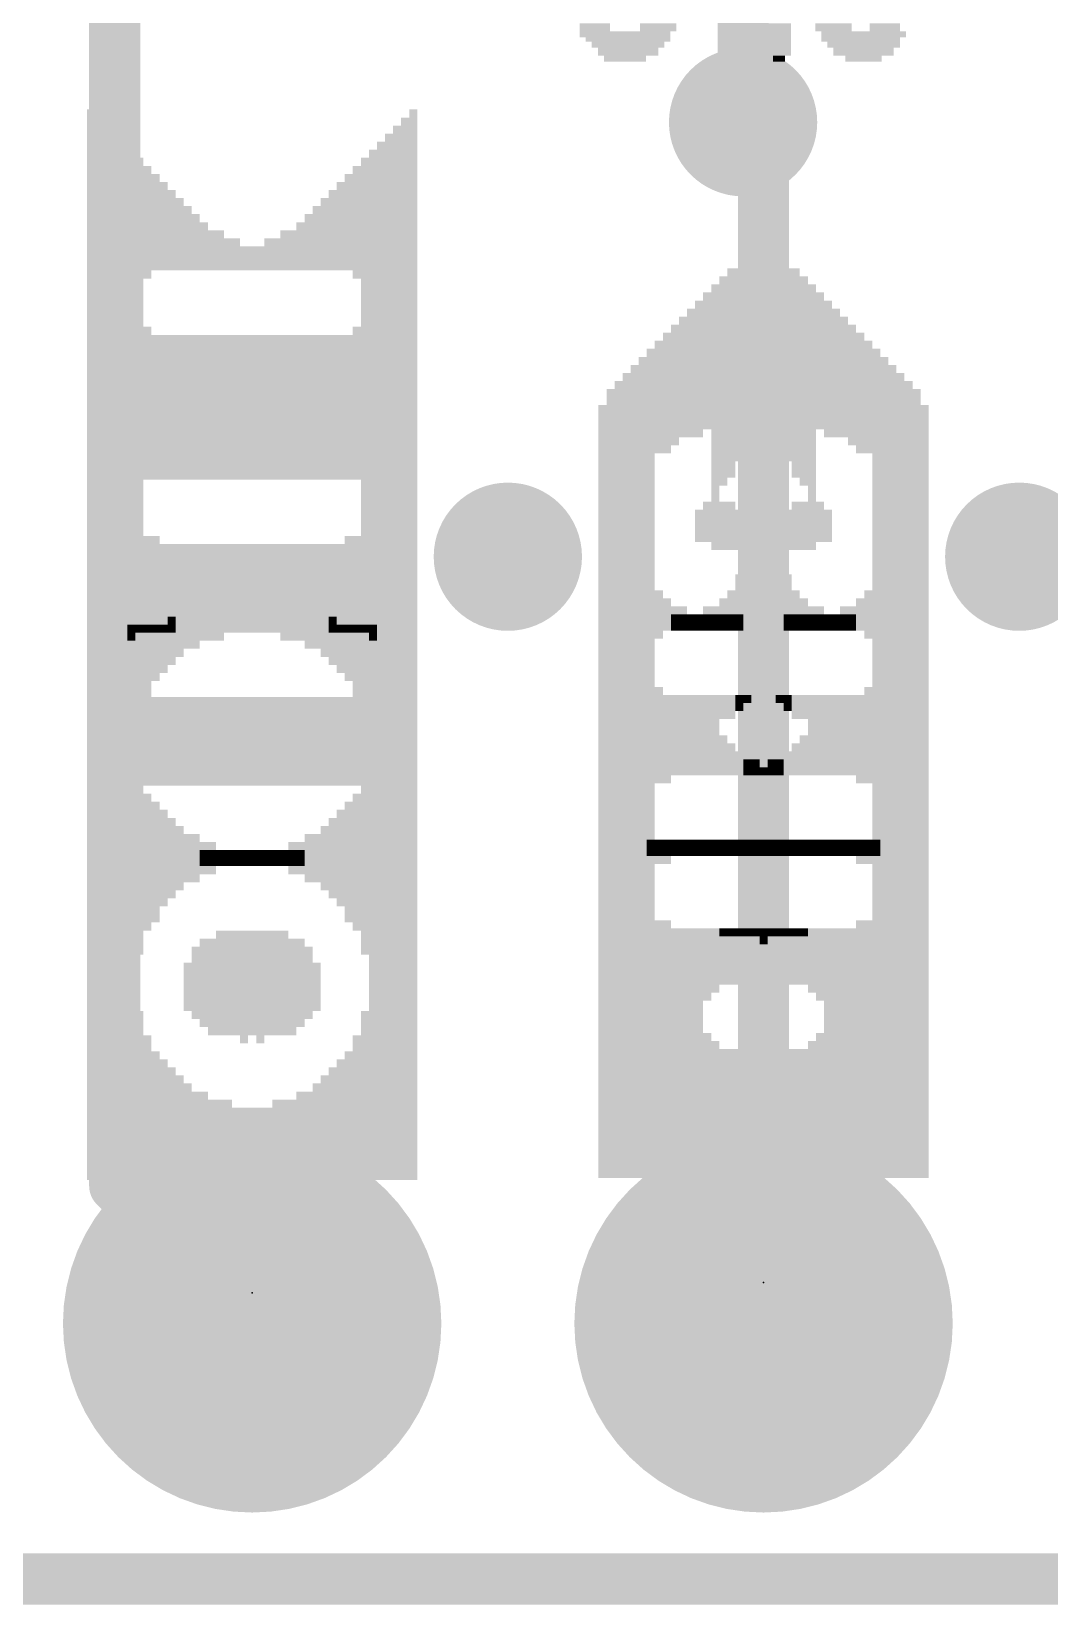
# Model space of a CAD drawing. Extents: x -29.2 to 57.4, y -10.7 to 25.5.
# Drawn here: x 12.87 to 17.93, y -0.13 to 7.69 of the extents above; entities that cross this region are included whole.
import ezdxf

# ---------------------------------------------------------------- set-up
doc = ezdxf.new("R2010")
doc.units = 0
for name, color, linetype in [('1', 12, 'CONTINUOUS'), ('16', 132, 'CONTINUOUS'), ('17', 110, 'CONTINUOUS'), ('18', 110, 'CONTINUOUS'), ('20', 31, 'CONTINUOUS'), ('21', 253, 'CONTINUOUS'), ('22', 253, 'CONTINUOUS'), ('23', 53, 'CONTINUOUS'), ('24', 53, 'CONTINUOUS'), ('51', 253, 'CONTINUOUS')]:
    doc.layers.add(name, color=color, linetype=linetype)

# ---------------------------------------------------------------- blocks, each defined once
blk = doc.blocks.new('RECT')
blk.add_solid([(-0.5, -0.5), (0.5, -0.5), (-0.5, 0.5), (0.5, 0.5)])
blk = doc.blocks.new('ROUNDP')
at = {"const_width": 0.5}
blk.add_lwpolyline([(0, -0.25, 1), (0, 0.25, 1), (0, -0.25)], format="xyb", dxfattribs=at)
blk = doc.blocks.new('ROUNDV')
at = {"const_width": 0.5}
blk.add_lwpolyline([(0, -0.25, 1), (0, 0.25, 1), (0, -0.25)], format="xyb", dxfattribs=at)

msp = doc.modelspace()

# ---------------------------------------------------------------- linework, layer by layer
at = {"layer": '1', "const_width": 0.254}
for points in [[(16.4084, 8.421), (16.4084, 7.239)], [(16.4084, 7.239), (16.51, 7.1374)], [(16.51, 7.1374), (16.51, 1.27)], [(0, 0), (22.86, 0)]]:
    msp.add_lwpolyline(points, dxfattribs=at)
at = {"layer": '1', "const_width": 0.127}
for points in [[(16.4533, 7.2839, 1), (16.3635, 7.1941)], [(16.3449, 7.239, 1), (16.4719, 7.239)], [(16.5735, 7.1374, 1), (16.4465, 7.1374)], [(16.4651, 7.0925, 1), (16.5549, 7.1823)], [(16.4465, 1.27, 1), (16.5735, 1.27)]]:
    msp.add_lwpolyline(points, format="xyb", dxfattribs=at)
at = {"layer": '16', "const_width": 0.254}
for points in [[(13.2874, 12.2461), (13.2874, 1.9526)], [(16.4084, 9.1186), (16.4084, 7.239)], [(13.2874, 1.9526), (13.97, 1.27)], [(0, 0), (22.86, 0)]]:
    msp.add_lwpolyline(points, dxfattribs=at)
at = {"layer": '16', "const_width": 0.127}
for points in [[(16.3449, 7.239, 1), (16.4719, 7.239)], [(13.3323, 1.9975, 1), (13.2425, 1.9077)], [(13.2239, 1.9526, 1), (13.3509, 1.9526)], [(13.9251, 1.2251, 1), (14.0149, 1.3149)]]:
    msp.add_lwpolyline(points, format="xyb", dxfattribs=at)
at = {"layer": '20', "const_width": 0.2032}
msp.add_lwpolyline([(0, 0), (22.86, 0)], dxfattribs=at)
at = {"layer": '23'}
for p in [(13.97, 1.4224), (16.51, 1.4732)]:
    msp.add_point(p, dxfattribs=at)
at = {"layer": '24'}
for p in [(13.97, 1.4224), (16.51, 1.4732)]:
    msp.add_point(p, dxfattribs=at)

# ---------------------------------------------------------------- block references
at = {"layer": '17', "xscale": 1.8796, "yscale": 1.8796, "rotation": 90}
for p in [(13.97, 1.27), (13.97, 1.27), (16.51, 1.27), (16.51, 1.27)]:
    msp.add_blockref('ROUNDP', p, dxfattribs=at)
at = {"layer": '18', "xscale": 0.7366, "yscale": 0.7366}
for p in [(16.4084, 7.239), (16.4084, 7.239), (15.24, 5.08), (15.24, 5.08), (17.78, 5.08), (17.78, 5.08)]:
    msp.add_blockref('ROUNDV', p, dxfattribs=at)
at = {"layer": '21', "yscale": 0.04, "rotation": 90}
for p, xscale in [((13.17, 4.6424), 5.32), ((14.77, 4.6424), 5.32), ((13.21, 4.6224), 5.28), ((13.25, 4.6024), 5.24), ((14.69, 4.6024), 5.24), ((14.73, 4.6224), 5.28), ((13.29, 4.5824), 5.2), ((13.33, 6.7824), 0.72), ((14.61, 4.5624), 5.16), ((14.65, 4.5824), 5.2), ((13.37, 6.8024), 0.6), ((13.41, 6.7824), 0.56), ((14.53, 5.6624), 2.8), ((14.57, 4.5424), 5.12), ((13.45, 6.7624), 0.52), ((13.49, 6.7424), 0.48), ((14.45, 6.7424), 0.48), ((14.49, 6.7424), 0.56), ((13.53, 6.7224), 0.44), ((13.57, 6.7024), 0.4), ((14.37, 6.7024), 0.4), ((14.41, 6.7224), 0.44), ((13.61, 6.6824), 0.36), ((13.65, 6.6624), 0.32), ((14.29, 6.6624), 0.32), ((14.33, 6.6824), 0.36), ((13.69, 6.6424), 0.28), ((13.73, 6.6224), 0.24), ((14.21, 6.6224), 0.24), ((14.25, 6.6424), 0.28), ((13.77, 6.6024), 0.2), ((13.81, 6.6024), 0.2), ((13.85, 6.5824), 0.16), ((13.89, 6.5824), 0.16), ((14.05, 6.5824), 0.16), ((14.09, 6.5824), 0.16), ((14.13, 6.6024), 0.2), ((14.17, 6.6024), 0.2), ((13.93, 6.5624), 0.12), ((13.97, 6.5624), 0.12), ((14.01, 6.5624), 0.12), ((16.35, 6.1132), 0.8), ((16.39, 6.0932), 0.84), ((16.43, 6.1132), 0.88), ((16.47, 6.1132), 0.88), ((16.51, 6.0932), 0.92), ((16.55, 6.0732), 0.96), ((16.59, 6.0732), 0.96), ((16.63, 6.0332), 0.96), ((16.67, 5.9932), 1.04), ((16.27, 6.0732), 0.72), ((16.31, 6.0932), 0.76), ((16.71, 5.9532), 1.04), ((16.75, 5.8932), 1.08), ((16.19, 6.0132), 0.68), ((16.23, 6.0532), 0.68), ((16.79, 6.0532), 0.68), ((16.83, 6.0532), 0.6), ((13.33, 6.0624), 0.48), ((16.11, 5.9732), 0.6), ((16.15, 5.9932), 0.64), ((16.87, 6.0332), 0.56), ((16.91, 6.0132), 0.52), ((13.37, 6.0624), 0.32), ((13.41, 6.0424), 0.28), ((13.89, 5.8224), 0.72), ((13.93, 5.8224), 0.72), ((13.97, 5.8224), 0.72), ((14.01, 5.8224), 0.72), ((14.05, 5.8224), 0.72), ((14.09, 5.8224), 0.72), ((14.13, 5.8224), 0.72), ((14.17, 5.8224), 0.72), ((14.21, 5.8224), 0.72), ((14.25, 5.8224), 0.72), ((14.29, 5.8224), 0.72), ((14.33, 5.8224), 0.72), ((14.37, 5.8224), 0.72), ((14.41, 5.8224), 0.72), ((14.45, 5.8224), 0.72), ((14.49, 5.8424), 0.76), ((16.03, 5.8932), 0.6), ((16.07, 5.9332), 0.6), ((16.95, 5.9932), 0.48), ((16.99, 5.9732), 0.44), ((13.45, 6.0224), 0.24), ((13.49, 6.0024), 0.2), ((15.95, 5.8332), 0.56), ((15.99, 5.8732), 0.56), ((17.03, 5.9332), 0.44), ((17.07, 4.0532), 4.12), ((13.53, 5.9824), 0.16), ((13.57, 5.9424), 0.16), ((15.87, 5.7132), 0.64), ((15.91, 5.7732), 0.6), ((17.11, 4.0332), 4.08), ((17.15, 4.0132), 4.04), ((13.61, 5.7224), 0.52), ((13.65, 5.7024), 0.48), ((13.81, 5.7024), 0.48), ((13.85, 5.7224), 0.52), ((15.79, 3.9732), 3.96), ((15.83, 3.9932), 4), ((17.19, 3.9932), 4), ((17.23, 3.9732), 3.96), ((13.69, 5.6824), 0.44), ((13.73, 5.6824), 0.44), ((13.77, 5.6824), 0.44), ((15.75, 3.9532), 3.92), ((17.27, 3.9532), 3.92), ((15.71, 3.9132), 3.84), ((17.31, 3.9132), 3.84), ((16.23, 5.2532), 0.2), ((16.27, 5.2332), 0.24), ((16.31, 5.2332), 0.24), ((16.35, 5.2332), 0.24), ((16.19, 5.2332), 0.16), ((16.39, 5.2132), 0.2), ((16.43, 5.1732), 0.2), ((14.45, 4.8224), 0.72), ((14.49, 4.7824), 0.8), ((16.47, 4.9732), 0.52), ((16.51, 4.9532), 0.48), ((13.61, 4.9224), 0.44), ((13.65, 4.9224), 0.44), ((13.69, 4.9224), 0.44), ((13.73, 4.9224), 0.44), ((13.77, 4.9224), 0.44), ((13.81, 4.9224), 0.44), ((13.85, 4.9224), 0.44), ((13.89, 4.9224), 0.44), ((13.93, 4.9224), 0.44), ((13.97, 4.9224), 0.44), ((14.01, 4.9224), 0.44), ((14.05, 4.9224), 0.44), ((14.09, 4.9224), 0.44), ((14.13, 4.9024), 0.48), ((14.17, 4.9024), 0.48), ((14.21, 4.9024), 0.48), ((14.25, 4.8824), 0.52), ((14.29, 4.8824), 0.52), ((14.33, 4.8624), 0.56), ((14.37, 4.8424), 0.6), ((14.41, 4.8224), 0.64), ((16.55, 4.9132), 0.4), ((15.87, 4.8532), 0.44), ((16.59, 4.8732), 0.32), ((15.91, 4.8532), 0.28), ((15.95, 4.8332), 0.24), ((16.63, 4.8532), 0.28), ((15.99, 4.8132), 0.2), ((16.03, 4.7932), 0.16), ((16.43, 4.7932), 0.16), ((16.67, 4.8132), 0.2), ((16.71, 4.7932), 0.16), ((13.33, 4.7024), 0.24), ((13.57, 4.7424), 0.08), ((16.07, 4.7732), 0.12), ((16.11, 4.7732), 0.12), ((16.15, 4.7532), 0.08), ((16.19, 4.7532), 0.08), ((16.23, 4.7532), 0.08), ((16.27, 4.7532), 0.08), ((16.31, 4.7532), 0.08), ((16.35, 4.7532), 0.08), ((16.39, 4.7532), 0.08), ((16.75, 4.7732), 0.12), ((16.79, 4.7732), 0.12), ((16.83, 4.7532), 0.08), ((16.87, 4.7532), 0.08), ((16.91, 4.7532), 0.08), ((16.95, 4.7532), 0.08), ((16.99, 4.7732), 0.12), ((17.03, 4.7532), 0.16), ((13.37, 4.7024), 0.08), ((13.41, 4.7224), 0.04), ((13.45, 4.7224), 0.04), ((13.49, 4.7224), 0.04), ((13.53, 4.7224), 0.04), ((13.33, 4.1624), 0.6), ((15.87, 4.1932), 0.64), ((13.37, 4.1624), 0.44), ((13.41, 4.1624), 0.44), ((13.45, 4.1624), 0.44), ((13.49, 4.1624), 0.44), ((13.53, 4.1624), 0.44), ((13.57, 4.1624), 0.44), ((13.61, 4.1624), 0.44), ((13.65, 4.1624), 0.44), ((13.69, 4.1624), 0.44), ((13.73, 4.1624), 0.44), ((13.77, 4.1624), 0.44), ((13.81, 4.1624), 0.44), ((13.85, 4.1624), 0.44), ((13.89, 4.1624), 0.44), ((13.93, 4.1624), 0.44), ((13.97, 4.1624), 0.44), ((14.01, 4.1624), 0.44), ((15.91, 4.1932), 0.48), ((15.95, 4.1932), 0.4), ((15.99, 4.2132), 0.36), ((16.03, 4.2132), 0.36), ((16.07, 4.2332), 0.32), ((16.11, 4.2532), 0.28), ((16.15, 4.2732), 0.24), ((16.19, 4.2732), 0.24), ((16.23, 4.2932), 0.2), ((16.27, 4.3132), 0.16), ((16.31, 4.3332), 0.12), ((16.35, 4.3332), 0.12), ((16.39, 4.3532), 0.08), ((16.43, 4.3732), 0.04), ((16.99, 4.1732), 0.44), ((17.03, 4.1932), 0.48), ((14.05, 4.1424), 0.4), ((14.09, 4.1624), 0.36), ((14.13, 4.1624), 0.36), ((14.17, 4.1624), 0.28), ((16.87, 4.1532), 0.32), ((16.91, 4.1732), 0.36), ((16.95, 4.1732), 0.36), ((14.21, 4.1624), 0.2), ((16.75, 4.1132), 0.24), ((16.79, 4.1132), 0.24), ((16.83, 4.1332), 0.28), ((16.67, 4.0732), 0.16), ((16.71, 4.0932), 0.2), ((16.55, 4.0332), 0.08), ((16.59, 4.0332), 0.08), ((16.63, 4.0532), 0.12), ((14.53, 3.5624), 0.92), ((16.51, 4.0132), 0.04), ((14.45, 3.5624), 0.6), ((14.49, 3.5624), 0.68), ((14.37, 3.5824), 0.4), ((14.41, 3.5824), 0.48), ((15.87, 3.6132), 0.28), ((13.33, 3.4024), 0.6), ((14.25, 3.5824), 0.24), ((14.29, 3.5824), 0.24), ((14.33, 3.5824), 0.32), ((13.37, 3.4224), 0.4), ((13.41, 3.4624), 0.32), ((13.45, 3.4824), 0.28), ((13.49, 3.5024), 0.24), ((13.53, 3.5224), 0.2), ((13.57, 3.5424), 0.16), ((13.61, 3.5424), 0.16), ((13.65, 3.5624), 0.12), ((13.69, 3.5624), 0.12), ((13.73, 3.5824), 0.08), ((13.77, 3.5824), 0.08), ((13.81, 3.5824), 0.08), ((13.85, 3.5824), 0.08), ((13.89, 3.5824), 0.08), ((13.93, 3.5824), 0.08), ((13.97, 3.5824), 0.08), ((14.01, 3.5824), 0.08), ((14.05, 3.5824), 0.08), ((14.09, 3.5824), 0.08), ((14.13, 3.5824), 0.08), ((14.17, 3.5824), 0.16), ((14.21, 3.5824), 0.16), ((15.91, 3.6132), 0.12), ((15.95, 3.6332), 0.08), ((15.99, 3.6332), 0.08), ((16.03, 3.6332), 0.08), ((16.07, 3.6332), 0.08), ((16.11, 3.6332), 0.08), ((16.15, 3.6332), 0.08), ((16.19, 3.6332), 0.08), ((16.23, 3.6332), 0.08), ((16.27, 3.6332), 0.08), ((16.31, 3.6332), 0.08), ((16.35, 3.6332), 0.08), ((16.39, 3.6332), 0.08), ((16.43, 3.6332), 0.08), ((16.47, 3.6332), 0.08), ((16.51, 3.6332), 0.08), ((16.55, 3.6332), 0.08), ((16.59, 3.6332), 0.08), ((16.63, 3.6332), 0.08), ((16.67, 3.6332), 0.08), ((16.71, 3.6332), 0.08), ((16.75, 3.6332), 0.08), ((16.79, 3.6332), 0.08), ((16.83, 3.6332), 0.08), ((16.87, 3.6332), 0.08), ((16.91, 3.6332), 0.08), ((16.95, 3.6332), 0.08), ((16.99, 3.6132), 0.12), ((17.03, 3.6132), 0.12), ((15.87, 2.6732), 1.36), ((13.81, 2.9624), 0.52), ((13.85, 2.9624), 0.52), ((13.89, 2.9624), 0.52), ((13.93, 2.9424), 0.56), ((13.97, 2.9624), 0.52), ((14.01, 2.9624), 0.52), ((14.05, 2.9624), 0.52), ((15.91, 2.6332), 1.28), ((15.95, 2.6132), 1.24), ((15.99, 2.6132), 1.24), ((16.03, 2.6132), 1.24), ((16.07, 2.6132), 1.24), ((16.11, 2.6132), 1.24), ((16.15, 2.6132), 1.24), ((16.19, 2.6132), 1.24), ((16.23, 3.0532), 0.36), ((16.27, 3.0732), 0.32), ((16.31, 3.0932), 0.28), ((16.35, 3.0932), 0.28), ((16.39, 3.0932), 0.28), ((16.43, 3.0932), 0.28), ((16.47, 3.1532), 0.16), ((16.51, 3.1932), 0.08), ((16.55, 3.2132), 0.04), ((16.59, 3.2132), 0.04), ((16.63, 3.2132), 0.04), ((16.67, 3.2132), 0.04), ((16.71, 3.2132), 0.04), ((16.75, 3.1532), 0.16), ((16.79, 3.0932), 0.28), ((16.83, 3.0932), 0.28), ((16.87, 3.0932), 0.28), ((16.91, 3.0932), 0.28), ((16.95, 3.0732), 0.32), ((16.99, 3.0732), 0.4), ((17.03, 2.6332), 1.28), ((13.69, 2.9624), 0.36), ((13.73, 2.9624), 0.44), ((13.77, 2.9424), 0.48), ((14.09, 2.9624), 0.44), ((14.13, 2.9624), 0.44), ((13.65, 2.9424), 0.24), ((14.17, 2.9424), 0.32), ((14.21, 2.9624), 0.2), ((14.53, 2.4024), 0.84), ((13.33, 2.3824), 0.8), ((13.37, 2.3424), 0.72), ((14.49, 2.3424), 0.72), ((16.23, 2.3532), 0.72), ((16.27, 2.3332), 0.68), ((16.99, 2.3332), 0.68), ((13.41, 2.3024), 0.64), ((13.45, 2.2824), 0.6), ((14.41, 2.2824), 0.6), ((14.45, 2.3024), 0.64), ((16.31, 2.3132), 0.64), ((16.35, 2.3132), 0.64), ((16.39, 2.3132), 0.64), ((16.43, 2.3132), 0.64), ((16.79, 2.3132), 0.64), ((16.83, 2.3132), 0.64), ((16.87, 2.3132), 0.64), ((16.91, 2.3132), 0.64), ((16.95, 2.3132), 0.64), ((13.49, 2.2624), 0.56), ((13.53, 2.2424), 0.52), ((14.33, 2.2424), 0.52), ((14.37, 2.2624), 0.56), ((16.47, 2.2532), 0.52), ((13.57, 2.2224), 0.48), ((14.29, 2.2224), 0.48), ((16.75, 2.2332), 0.48), ((13.61, 2.2024), 0.44), ((13.65, 2.2024), 0.44), ((13.69, 2.1824), 0.4), ((13.73, 2.1824), 0.4), ((13.77, 2.1824), 0.4), ((14.09, 2.1824), 0.4), ((14.13, 2.1824), 0.4), ((14.17, 2.1824), 0.4), ((14.21, 2.2024), 0.44), ((14.25, 2.2024), 0.44), ((16.51, 2.1932), 0.4), ((16.55, 2.1932), 0.4), ((16.59, 2.1932), 0.4), ((16.63, 2.1932), 0.4), ((16.67, 2.1932), 0.4), ((16.71, 2.1932), 0.4), ((13.81, 2.1624), 0.36), ((13.85, 2.1624), 0.36), ((13.89, 2.1624), 0.36), ((13.93, 2.1624), 0.36), ((13.97, 2.1624), 0.36), ((14.01, 2.1624), 0.36), ((14.05, 2.1624), 0.36)]:
    msp.add_blockref('RECT', p, dxfattribs=dict(at, xscale=xscale))
at = {"layer": '22'}
for p, xscale, yscale, rotation in [((15.672, 7.7102), 0.15, 0.04, 180), ((15.822, 7.6752), 0.45, 0.03, 180), ((15.837, 7.6552), 0.42, 0.03, 180), ((15.987, 7.7102), 0.18, 0.04, 180), ((16.587, 7.7102), 0.12, 0.04, 180), ((16.587, 7.6752), 0.12, 0.03, 180), ((16.587, 7.6552), 0.12, 0.03, 180), ((16.857, 7.7102), 0.18, 0.04, 180), ((17.007, 7.6752), 0.42, 0.03, 180), ((16.992, 7.6552), 0.39, 0.03, 180), ((17.112, 7.7102), 0.15, 0.04, 180), ((15.837, 7.6252), 0.36, 0.03, 180), ((15.837, 7.5902), 0.3, 0.04, 180), ((16.587, 7.6252), 0.12, 0.03, 180), ((16.587, 7.5902), 0.12, 0.04, 180), ((17.007, 7.6252), 0.36, 0.03, 180), ((17.007, 7.5902), 0.3, 0.04, 180), ((15.822, 7.5552), 0.21, 0.03, 180), ((16.587, 7.5552), 0.06, 0.03, 180), ((17.007, 7.5552), 0.18, 0.03, 180), ((13.17, 4.6424), 5.32, 0.04, 90), ((14.77, 4.6424), 5.32, 0.04, 90), ((13.21, 4.6224), 5.28, 0.04, 90), ((13.25, 4.6024), 5.24, 0.04, 90), ((14.69, 4.6024), 5.24, 0.04, 90), ((14.73, 4.6224), 5.28, 0.04, 90), ((13.29, 4.5824), 5.2, 0.04, 90), ((13.33, 4.5624), 5.16, 0.04, 90), ((14.61, 6.7824), 0.72, 0.04, 90), ((14.65, 4.5824), 5.2, 0.04, 90), ((13.37, 4.5424), 5.12, 0.04, 90), ((13.41, 5.6624), 2.8, 0.04, 90), ((14.53, 6.7824), 0.56, 0.04, 90), ((14.57, 6.8024), 0.6, 0.04, 90), ((13.45, 6.7424), 0.56, 0.04, 90), ((13.49, 6.7424), 0.48, 0.04, 90), ((14.45, 6.7424), 0.48, 0.04, 90), ((14.49, 6.7624), 0.52, 0.04, 90), ((13.53, 6.7224), 0.44, 0.04, 90), ((13.57, 6.7024), 0.4, 0.04, 90), ((14.37, 6.7024), 0.4, 0.04, 90), ((14.41, 6.7224), 0.44, 0.04, 90), ((13.61, 6.6824), 0.36, 0.04, 90), ((13.65, 6.6624), 0.32, 0.04, 90), ((14.29, 6.6624), 0.32, 0.04, 90), ((14.33, 6.6824), 0.36, 0.04, 90), ((13.69, 6.6424), 0.28, 0.04, 90), ((13.73, 6.6224), 0.24, 0.04, 90), ((14.21, 6.6224), 0.24, 0.04, 90), ((14.25, 6.6424), 0.28, 0.04, 90), ((13.77, 6.6024), 0.2, 0.04, 90), ((13.81, 6.6024), 0.2, 0.04, 90), ((13.85, 6.5824), 0.16, 0.04, 90), ((13.89, 6.5824), 0.16, 0.04, 90), ((14.05, 6.5824), 0.16, 0.04, 90), ((14.09, 6.5824), 0.16, 0.04, 90), ((14.13, 6.6024), 0.2, 0.04, 90), ((14.17, 6.6024), 0.2, 0.04, 90), ((13.93, 6.5624), 0.12, 0.04, 90), ((13.97, 6.5624), 0.12, 0.04, 90), ((14.01, 6.5624), 0.12, 0.04, 90), ((16.35, 5.9932), 1.04, 0.04, 90), ((16.39, 6.0332), 0.96, 0.04, 90), ((16.43, 6.0732), 0.96, 0.04, 90), ((16.47, 6.0732), 0.96, 0.04, 90), ((16.51, 6.0932), 0.92, 0.04, 90), ((16.55, 6.1132), 0.88, 0.04, 90), ((16.59, 6.1132), 0.88, 0.04, 90), ((16.63, 6.0932), 0.84, 0.04, 90), ((16.67, 6.1132), 0.8, 0.04, 90), ((16.27, 5.8932), 1.08, 0.04, 90), ((16.31, 5.9532), 1.04, 0.04, 90), ((16.71, 6.0932), 0.76, 0.04, 90), ((16.75, 6.0732), 0.72, 0.04, 90), ((16.19, 6.0532), 0.6, 0.04, 90), ((16.23, 6.0532), 0.68, 0.04, 90), ((16.79, 6.0532), 0.68, 0.04, 90), ((16.83, 6.0132), 0.68, 0.04, 90), ((14.61, 6.0624), 0.48, 0.04, 90), ((16.11, 6.0132), 0.52, 0.04, 90), ((16.15, 6.0332), 0.56, 0.04, 90), ((16.87, 5.9932), 0.64, 0.04, 90), ((16.91, 5.9732), 0.6, 0.04, 90), ((13.45, 5.8424), 0.76, 0.04, 90), ((13.49, 5.8224), 0.72, 0.04, 90), ((13.53, 5.8224), 0.72, 0.04, 90), ((13.57, 5.8224), 0.72, 0.04, 90), ((13.61, 5.8224), 0.72, 0.04, 90), ((13.65, 5.8224), 0.72, 0.04, 90), ((13.69, 5.8224), 0.72, 0.04, 90), ((13.73, 5.8224), 0.72, 0.04, 90), ((13.77, 5.8224), 0.72, 0.04, 90), ((13.81, 5.8224), 0.72, 0.04, 90), ((13.85, 5.8224), 0.72, 0.04, 90), ((13.89, 5.8224), 0.72, 0.04, 90), ((13.93, 5.8224), 0.72, 0.04, 90), ((13.97, 5.8224), 0.72, 0.04, 90), ((14.01, 5.8224), 0.72, 0.04, 90), ((14.05, 5.8224), 0.72, 0.04, 90), ((14.53, 6.0424), 0.28, 0.04, 90), ((14.57, 6.0624), 0.32, 0.04, 90), ((16.03, 5.9732), 0.44, 0.04, 90), ((16.07, 5.9932), 0.48, 0.04, 90), ((16.95, 5.9332), 0.6, 0.04, 90), ((16.99, 5.8932), 0.6, 0.04, 90), ((14.45, 6.0024), 0.2, 0.04, 90), ((14.49, 6.0224), 0.24, 0.04, 90), ((15.95, 4.0532), 4.12, 0.04, 90), ((15.99, 5.9332), 0.44, 0.04, 90), ((17.03, 5.8732), 0.56, 0.04, 90), ((17.07, 5.8332), 0.56, 0.04, 90), ((14.37, 5.9424), 0.16, 0.04, 90), ((14.41, 5.9824), 0.16, 0.04, 90), ((15.87, 4.0132), 4.04, 0.04, 90), ((15.91, 4.0332), 4.08, 0.04, 90), ((17.11, 5.7732), 0.6, 0.04, 90), ((17.15, 5.7132), 0.64, 0.04, 90), ((14.09, 5.7224), 0.52, 0.04, 90), ((14.13, 5.7024), 0.48, 0.04, 90), ((14.29, 5.7024), 0.48, 0.04, 90), ((14.33, 5.7224), 0.52, 0.04, 90), ((15.79, 3.9732), 3.96, 0.04, 90), ((15.83, 3.9932), 4, 0.04, 90), ((17.19, 3.9932), 4, 0.04, 90), ((17.23, 3.9732), 3.96, 0.04, 90), ((14.17, 5.6824), 0.44, 0.04, 90), ((14.21, 5.6824), 0.44, 0.04, 90), ((14.25, 5.6824), 0.44, 0.04, 90), ((15.75, 3.9532), 3.92, 0.04, 90), ((17.27, 3.9532), 3.92, 0.04, 90), ((15.71, 3.9132), 3.84, 0.04, 90), ((17.31, 3.9132), 3.84, 0.04, 90), ((16.67, 5.2332), 0.24, 0.04, 90), ((16.71, 5.2332), 0.24, 0.04, 90), ((16.75, 5.2332), 0.24, 0.04, 90), ((16.79, 5.2532), 0.2, 0.04, 90), ((16.59, 5.1732), 0.2, 0.04, 90), ((16.63, 5.2132), 0.2, 0.04, 90), ((16.83, 5.2332), 0.16, 0.04, 90), ((13.45, 4.7824), 0.8, 0.04, 90), ((13.49, 4.8224), 0.72, 0.04, 90), ((16.51, 4.9532), 0.48, 0.04, 90), ((16.55, 4.9732), 0.52, 0.04, 90), ((13.53, 4.8224), 0.64, 0.04, 90), ((13.57, 4.8424), 0.6, 0.04, 90), ((13.61, 4.8624), 0.56, 0.04, 90), ((13.65, 4.8824), 0.52, 0.04, 90), ((13.69, 4.8824), 0.52, 0.04, 90), ((13.73, 4.9024), 0.48, 0.04, 90), ((13.77, 4.9024), 0.48, 0.04, 90), ((13.81, 4.9024), 0.48, 0.04, 90), ((13.85, 4.9224), 0.44, 0.04, 90), ((13.89, 4.9224), 0.44, 0.04, 90), ((13.93, 4.9224), 0.44, 0.04, 90), ((13.97, 4.9224), 0.44, 0.04, 90), ((14.01, 4.9224), 0.44, 0.04, 90), ((14.05, 4.9224), 0.44, 0.04, 90), ((14.09, 4.9224), 0.44, 0.04, 90), ((14.13, 4.9224), 0.44, 0.04, 90), ((14.17, 4.9224), 0.44, 0.04, 90), ((14.21, 4.9224), 0.44, 0.04, 90), ((14.25, 4.9224), 0.44, 0.04, 90), ((14.29, 4.9224), 0.44, 0.04, 90), ((14.33, 4.9224), 0.44, 0.04, 90), ((16.47, 4.9132), 0.4, 0.04, 90), ((16.43, 4.8732), 0.32, 0.04, 90), ((17.15, 4.8532), 0.44, 0.04, 90), ((16.39, 4.8532), 0.28, 0.04, 90), ((17.07, 4.8332), 0.24, 0.04, 90), ((17.11, 4.8532), 0.28, 0.04, 90), ((16.31, 4.7932), 0.16, 0.04, 90), ((16.35, 4.8132), 0.2, 0.04, 90), ((16.59, 4.7932), 0.16, 0.04, 90), ((16.99, 4.7932), 0.16, 0.04, 90), ((17.03, 4.8132), 0.2, 0.04, 90), ((14.37, 4.7424), 0.08, 0.04, 90), ((14.61, 4.7024), 0.24, 0.04, 90), ((15.99, 4.7532), 0.16, 0.04, 90), ((16.03, 4.7732), 0.12, 0.04, 90), ((16.07, 4.7532), 0.08, 0.04, 90), ((16.11, 4.7532), 0.08, 0.04, 90), ((16.15, 4.7532), 0.08, 0.04, 90), ((16.19, 4.7532), 0.08, 0.04, 90), ((16.23, 4.7732), 0.12, 0.04, 90), ((16.27, 4.7732), 0.12, 0.04, 90), ((16.63, 4.7532), 0.08, 0.04, 90), ((16.67, 4.7532), 0.08, 0.04, 90), ((16.71, 4.7532), 0.08, 0.04, 90), ((16.75, 4.7532), 0.08, 0.04, 90), ((16.79, 4.7532), 0.08, 0.04, 90), ((16.83, 4.7532), 0.08, 0.04, 90), ((16.87, 4.7532), 0.08, 0.04, 90), ((16.91, 4.7732), 0.12, 0.04, 90), ((16.95, 4.7732), 0.12, 0.04, 90), ((14.41, 4.7224), 0.04, 0.04, 90), ((14.45, 4.7224), 0.04, 0.04, 90), ((14.49, 4.7224), 0.04, 0.04, 90), ((14.53, 4.7224), 0.04, 0.04, 90), ((14.57, 4.7024), 0.08, 0.04, 90), ((14.61, 4.1624), 0.6, 0.04, 90), ((17.15, 4.1932), 0.64, 0.04, 90), ((13.93, 4.1624), 0.44, 0.04, 90), ((13.97, 4.1624), 0.44, 0.04, 90), ((14.01, 4.1624), 0.44, 0.04, 90), ((14.05, 4.1624), 0.44, 0.04, 90), ((14.09, 4.1624), 0.44, 0.04, 90), ((14.13, 4.1624), 0.44, 0.04, 90), ((14.17, 4.1624), 0.44, 0.04, 90), ((14.21, 4.1624), 0.44, 0.04, 90), ((14.25, 4.1624), 0.44, 0.04, 90), ((14.29, 4.1624), 0.44, 0.04, 90), ((14.33, 4.1624), 0.44, 0.04, 90), ((14.37, 4.1624), 0.44, 0.04, 90), ((14.41, 4.1624), 0.44, 0.04, 90), ((14.45, 4.1624), 0.44, 0.04, 90), ((14.49, 4.1624), 0.44, 0.04, 90), ((14.53, 4.1624), 0.44, 0.04, 90), ((14.57, 4.1624), 0.44, 0.04, 90), ((15.99, 4.1932), 0.48, 0.04, 90), ((16.03, 4.1732), 0.44, 0.04, 90), ((16.59, 4.3732), 0.04, 0.04, 90), ((16.63, 4.3532), 0.08, 0.04, 90), ((16.67, 4.3332), 0.12, 0.04, 90), ((16.71, 4.3332), 0.12, 0.04, 90), ((16.75, 4.3132), 0.16, 0.04, 90), ((16.79, 4.2932), 0.2, 0.04, 90), ((16.83, 4.2732), 0.24, 0.04, 90), ((16.87, 4.2732), 0.24, 0.04, 90), ((16.91, 4.2532), 0.28, 0.04, 90), ((16.95, 4.2332), 0.32, 0.04, 90), ((16.99, 4.2132), 0.36, 0.04, 90), ((17.03, 4.2132), 0.36, 0.04, 90), ((17.07, 4.1932), 0.4, 0.04, 90), ((17.11, 4.1932), 0.48, 0.04, 90), ((13.77, 4.1624), 0.28, 0.04, 90), ((13.81, 4.1624), 0.36, 0.04, 90), ((13.85, 4.1624), 0.36, 0.04, 90), ((13.89, 4.1424), 0.4, 0.04, 90), ((16.07, 4.1732), 0.36, 0.04, 90), ((16.11, 4.1732), 0.36, 0.04, 90), ((16.15, 4.1532), 0.32, 0.04, 90), ((13.73, 4.1624), 0.2, 0.04, 90), ((16.19, 4.1332), 0.28, 0.04, 90), ((16.23, 4.1132), 0.24, 0.04, 90), ((16.27, 4.1132), 0.24, 0.04, 90), ((16.31, 4.0932), 0.2, 0.04, 90), ((16.35, 4.0732), 0.16, 0.04, 90), ((16.39, 4.0532), 0.12, 0.04, 90), ((16.43, 4.0332), 0.08, 0.04, 90), ((16.47, 4.0332), 0.08, 0.04, 90), ((13.41, 3.5624), 0.92, 0.04, 90), ((16.51, 4.0132), 0.04, 0.04, 90), ((13.45, 3.5624), 0.68, 0.04, 90), ((13.49, 3.5624), 0.6, 0.04, 90), ((13.53, 3.5824), 0.48, 0.04, 90), ((13.57, 3.5824), 0.4, 0.04, 90), ((17.15, 3.6132), 0.28, 0.04, 90), ((13.61, 3.5824), 0.32, 0.04, 90), ((13.65, 3.5824), 0.24, 0.04, 90), ((13.69, 3.5824), 0.24, 0.04, 90), ((14.61, 3.4024), 0.6, 0.04, 90), ((13.73, 3.5824), 0.16, 0.04, 90), ((13.77, 3.5824), 0.16, 0.04, 90), ((13.81, 3.5824), 0.08, 0.04, 90), ((13.85, 3.5824), 0.08, 0.04, 90), ((13.89, 3.5824), 0.08, 0.04, 90), ((13.93, 3.5824), 0.08, 0.04, 90), ((13.97, 3.5824), 0.08, 0.04, 90), ((14.01, 3.5824), 0.08, 0.04, 90), ((14.05, 3.5824), 0.08, 0.04, 90), ((14.09, 3.5824), 0.08, 0.04, 90), ((14.13, 3.5824), 0.08, 0.04, 90), ((14.17, 3.5824), 0.08, 0.04, 90), ((14.21, 3.5824), 0.08, 0.04, 90), ((14.25, 3.5624), 0.12, 0.04, 90), ((14.29, 3.5624), 0.12, 0.04, 90), ((14.33, 3.5424), 0.16, 0.04, 90), ((14.37, 3.5424), 0.16, 0.04, 90), ((14.41, 3.5224), 0.2, 0.04, 90), ((14.45, 3.5024), 0.24, 0.04, 90), ((14.49, 3.4824), 0.28, 0.04, 90), ((14.53, 3.4624), 0.32, 0.04, 90), ((14.57, 3.4224), 0.4, 0.04, 90), ((15.99, 3.6132), 0.12, 0.04, 90), ((16.03, 3.6132), 0.12, 0.04, 90), ((16.07, 3.6332), 0.08, 0.04, 90), ((16.11, 3.6332), 0.08, 0.04, 90), ((16.15, 3.6332), 0.08, 0.04, 90), ((16.19, 3.6332), 0.08, 0.04, 90), ((16.23, 3.6332), 0.08, 0.04, 90), ((16.27, 3.6332), 0.08, 0.04, 90), ((16.31, 3.6332), 0.08, 0.04, 90), ((16.35, 3.6332), 0.08, 0.04, 90), ((16.39, 3.6332), 0.08, 0.04, 90), ((16.43, 3.6332), 0.08, 0.04, 90), ((16.47, 3.6332), 0.08, 0.04, 90), ((16.51, 3.6332), 0.08, 0.04, 90), ((16.55, 3.6332), 0.08, 0.04, 90), ((16.59, 3.6332), 0.08, 0.04, 90), ((16.63, 3.6332), 0.08, 0.04, 90), ((16.67, 3.6332), 0.08, 0.04, 90), ((16.71, 3.6332), 0.08, 0.04, 90), ((16.75, 3.6332), 0.08, 0.04, 90), ((16.79, 3.6332), 0.08, 0.04, 90), ((16.83, 3.6332), 0.08, 0.04, 90), ((16.87, 3.6332), 0.08, 0.04, 90), ((16.91, 3.6332), 0.08, 0.04, 90), ((16.95, 3.6332), 0.08, 0.04, 90), ((16.99, 3.6332), 0.08, 0.04, 90), ((17.03, 3.6332), 0.08, 0.04, 90), ((17.07, 3.6332), 0.08, 0.04, 90), ((17.11, 3.6132), 0.12, 0.04, 90), ((17.15, 2.6732), 1.36, 0.04, 90), ((13.89, 2.9624), 0.52, 0.04, 90), ((13.93, 2.9624), 0.52, 0.04, 90), ((13.97, 2.9624), 0.52, 0.04, 90), ((14.01, 2.9424), 0.56, 0.04, 90), ((14.05, 2.9624), 0.52, 0.04, 90), ((14.09, 2.9624), 0.52, 0.04, 90), ((14.13, 2.9624), 0.52, 0.04, 90), ((15.99, 2.6332), 1.28, 0.04, 90), ((16.03, 3.0732), 0.4, 0.04, 90), ((16.07, 3.0732), 0.32, 0.04, 90), ((16.11, 3.0932), 0.28, 0.04, 90), ((16.15, 3.0932), 0.28, 0.04, 90), ((16.19, 3.0932), 0.28, 0.04, 90), ((16.23, 3.0932), 0.28, 0.04, 90), ((16.27, 3.1532), 0.16, 0.04, 90), ((16.31, 3.2132), 0.04, 0.04, 90), ((16.35, 3.2132), 0.04, 0.04, 90), ((16.39, 3.2132), 0.04, 0.04, 90), ((16.43, 3.2132), 0.04, 0.04, 90), ((16.47, 3.2132), 0.04, 0.04, 90), ((16.51, 3.1932), 0.08, 0.04, 90), ((16.55, 3.1532), 0.16, 0.04, 90), ((16.59, 3.0932), 0.28, 0.04, 90), ((16.63, 3.0932), 0.28, 0.04, 90), ((16.67, 3.0932), 0.28, 0.04, 90), ((16.71, 3.0932), 0.28, 0.04, 90), ((16.75, 3.0732), 0.32, 0.04, 90), ((16.79, 3.0532), 0.36, 0.04, 90), ((16.83, 2.6132), 1.24, 0.04, 90), ((16.87, 2.6132), 1.24, 0.04, 90), ((16.91, 2.6132), 1.24, 0.04, 90), ((16.95, 2.6132), 1.24, 0.04, 90), ((16.99, 2.6132), 1.24, 0.04, 90), ((17.03, 2.6132), 1.24, 0.04, 90), ((17.07, 2.6132), 1.24, 0.04, 90), ((17.11, 2.6332), 1.28, 0.04, 90), ((13.81, 2.9624), 0.44, 0.04, 90), ((13.85, 2.9624), 0.44, 0.04, 90), ((14.17, 2.9424), 0.48, 0.04, 90), ((14.21, 2.9624), 0.44, 0.04, 90), ((14.25, 2.9624), 0.36, 0.04, 90), ((13.73, 2.9624), 0.2, 0.04, 90), ((13.77, 2.9424), 0.32, 0.04, 90), ((14.29, 2.9424), 0.24, 0.04, 90), ((13.41, 2.4024), 0.84, 0.04, 90), ((14.61, 2.3824), 0.8, 0.04, 90), ((13.45, 2.3424), 0.72, 0.04, 90), ((14.57, 2.3424), 0.72, 0.04, 90), ((16.03, 2.3332), 0.68, 0.04, 90), ((16.75, 2.3332), 0.68, 0.04, 90), ((16.79, 2.3532), 0.72, 0.04, 90), ((13.49, 2.3024), 0.64, 0.04, 90), ((13.53, 2.2824), 0.6, 0.04, 90), ((14.49, 2.2824), 0.6, 0.04, 90), ((14.53, 2.3024), 0.64, 0.04, 90), ((16.07, 2.3132), 0.64, 0.04, 90), ((16.11, 2.3132), 0.64, 0.04, 90), ((16.15, 2.3132), 0.64, 0.04, 90), ((16.19, 2.3132), 0.64, 0.04, 90), ((16.23, 2.3132), 0.64, 0.04, 90), ((16.59, 2.3132), 0.64, 0.04, 90), ((16.63, 2.3132), 0.64, 0.04, 90), ((16.67, 2.3132), 0.64, 0.04, 90), ((16.71, 2.3132), 0.64, 0.04, 90), ((13.57, 2.2624), 0.56, 0.04, 90), ((13.61, 2.2424), 0.52, 0.04, 90), ((14.41, 2.2424), 0.52, 0.04, 90), ((14.45, 2.2624), 0.56, 0.04, 90), ((16.55, 2.2532), 0.52, 0.04, 90), ((13.65, 2.2224), 0.48, 0.04, 90), ((14.37, 2.2224), 0.48, 0.04, 90), ((16.27, 2.2332), 0.48, 0.04, 90), ((13.69, 2.2024), 0.44, 0.04, 90), ((13.73, 2.2024), 0.44, 0.04, 90), ((13.77, 2.1824), 0.4, 0.04, 90), ((13.81, 2.1824), 0.4, 0.04, 90), ((13.85, 2.1824), 0.4, 0.04, 90), ((14.17, 2.1824), 0.4, 0.04, 90), ((14.21, 2.1824), 0.4, 0.04, 90), ((14.25, 2.1824), 0.4, 0.04, 90), ((14.29, 2.2024), 0.44, 0.04, 90), ((14.33, 2.2024), 0.44, 0.04, 90), ((16.31, 2.1932), 0.4, 0.04, 90), ((16.35, 2.1932), 0.4, 0.04, 90), ((16.39, 2.1932), 0.4, 0.04, 90), ((16.43, 2.1932), 0.4, 0.04, 90), ((16.47, 2.1932), 0.4, 0.04, 90), ((16.51, 2.1932), 0.4, 0.04, 90), ((13.89, 2.1624), 0.36, 0.04, 90), ((13.93, 2.1624), 0.36, 0.04, 90), ((13.97, 2.1624), 0.36, 0.04, 90), ((14.01, 2.1624), 0.36, 0.04, 90), ((14.05, 2.1624), 0.36, 0.04, 90), ((14.09, 2.1624), 0.36, 0.04, 90), ((14.13, 2.1624), 0.36, 0.04, 90)]:
    msp.add_blockref('RECT', p, dxfattribs=dict(at, xscale=xscale, yscale=yscale, rotation=rotation))
at = {"layer": '51', "xscale": 0.508, "yscale": 0.508}
for p in [(13.97, 1.27), (16.51, 1.27)]:
    msp.add_blockref('RECT', p, dxfattribs=at)

doc.saveas('drawing.dxf')
